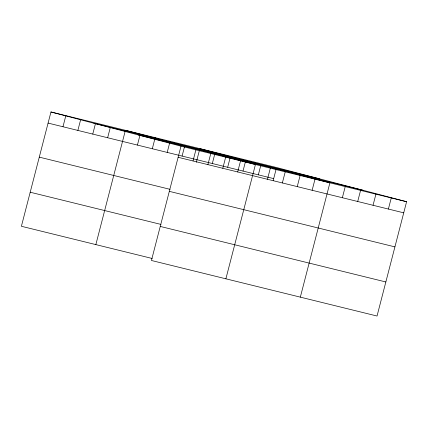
<?xml version="1.0" encoding="UTF-8"?>
<svg xmlns="http://www.w3.org/2000/svg" width="428" height="428" viewBox="0 0 428 428"><rect width="100%" height="100%" fill="white"/><g stroke="black" fill="none" stroke-linecap="round" stroke-linejoin="round"><path stroke-width="0.64" d="M406.6 201.722L181.001 146.183L151.437 260.486L377.041 316.025L406.6 201.722L276.563 167.514L50.959 111.976L21.4 226.278L152.17 258.469M62.975 126.752L65.848 115.64M77.869 130.417L80.742 119.31M92.758 134.082L95.471 123.59M107.647 137.746L110.36 127.255M95.851 244.607L125.409 130.305L255.446 164.513L225.888 278.815M137.425 145.076L139.977 135.205M152.315 148.741L155.187 137.634M167.204 152.411L169.761 142.535M182.093 156.076L184.489 146.815M193.017 160.96L195.89 149.854M196.318 162.308L199.378 150.479M207.906 164.625L210.779 153.518M212.325 163.517L214.717 154.257M222.795 168.29L225.668 157.183M227.664 167.289L230.061 158.034M237.684 171.954L240.557 160.848M243.008 171.066L245.399 161.811M258.346 174.843L260.743 165.588M267.463 179.284L270.336 168.177M273.192 180.546L276.081 169.365M282.352 182.949L285.225 171.842M297.246 186.619L300.119 175.507M312.135 190.283L315.008 179.172M300.333 297.139L329.897 182.836L199.855 148.628M342.363 197.725L345.236 186.613M357.706 201.497L360.579 190.39M373.045 205.274L375.918 194.168M388.389 209.051L391.262 197.945M93.871 123.264L319.475 178.802M138.089 134.895L363.688 190.433M48.086 123.087L273.69 178.62M178.128 157.295L403.727 212.828M39.28 157.14L170.05 189.331M169.317 191.348L394.921 246.881M30.206 192.226L160.976 224.416M160.243 226.433L385.847 281.966M50.959 111.976L181.001 146.183"/></g></svg>
